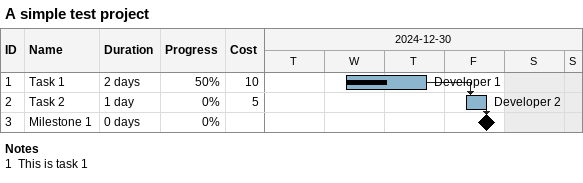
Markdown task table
A simple test project

| ID | Task | Duration | Start | Finish | Predecessors | Resources | % complete | Cost |
|---|---|---|---|---|---|---|---|---|
| 1 | Task 1 | 2d | 2025-01-01 | 2025-01-02 |  | Developer 1 | 50 | 10 |
| 2 | Task 2 | 1d | 2025-01-03 | 2025-01-03 | 1 | Developer 2 | 0 | 5 |
| 3 | Milestone 1 | 0d | 2025-01-03 | 2025-01-03 | 2 |  | 0 |  |

Notes
- 1: This is task 1
